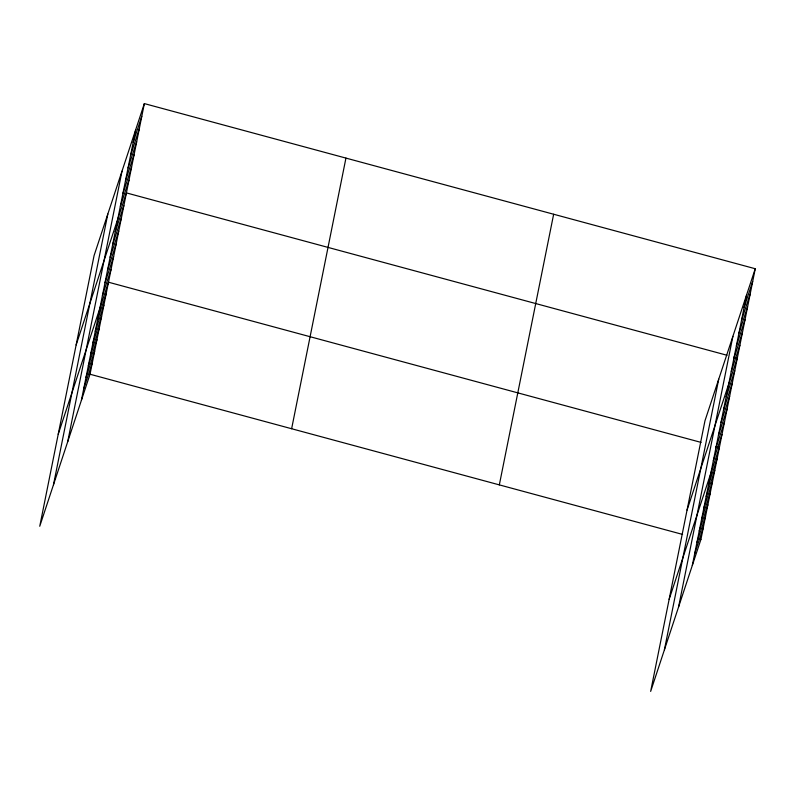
<?xml version="1.0" encoding="UTF-8"?>
<svg xmlns="http://www.w3.org/2000/svg" width="795" height="795" viewBox="0 0 795 795"><rect width="100%" height="100%" fill="white"/><g stroke="black" fill="none" stroke-linecap="round" stroke-linejoin="round"><path stroke-width="1.19" d="M53.494 484.692L107.812 214.054M67.664 441.861L121.983 171.223M81.408 400.292L135.726 129.655M144.342 103.598L94.068 255.622L39.75 526.26L90.024 374.236L144.342 103.598L755.25 268.74L700.932 539.378L650.658 691.402L704.976 420.764L755.25 268.74M291.626 428.734L345.944 158.096M499.33 484.88L553.648 214.243M664.401 649.833L718.72 379.195M678.562 607.012L732.881 336.365M692.316 565.434L746.634 294.796M133.162 142.414L141.788 116.348M130.609 155.174L139.224 129.108M128.045 167.934L136.661 141.868M125.481 180.694L134.107 154.627M122.927 193.443L131.543 167.387M120.363 206.203L128.979 180.147M76.141 344.931L126.425 192.907L727.018 355.266M115.245 231.723L123.861 205.667M112.681 244.482L121.297 218.426M110.117 257.242L118.743 231.186M107.563 270.002L116.179 243.946M105 282.762L113.615 256.696M102.436 295.521L111.062 269.455M58.214 434.249L108.498 282.215L701.071 442.408M97.566 319.779L106.192 293.723M95.261 331.286L103.877 305.22M92.955 342.784L101.571 316.728M90.64 354.282L99.266 328.226M88.334 365.789L96.95 339.733M86.029 377.287L94.645 351.231M83.713 388.795L92.339 362.739M744.07 307.556L752.686 281.5M741.506 320.315L750.132 294.249M738.952 333.075L747.568 307.009M736.389 345.835L745.004 319.769M733.825 358.595L742.451 332.529M731.271 371.345L739.887 345.288M687.049 510.072L737.323 358.048L733.884 357.124M726.143 396.864L734.769 370.808M723.589 409.624L732.205 383.568M721.025 422.384L729.641 396.327M718.461 435.143L727.087 409.087M715.907 447.903L724.523 421.847M713.344 460.663L721.959 434.597M669.122 599.39L719.395 447.356L715.967 446.432M708.474 484.92L717.09 458.864M706.169 496.428L714.784 470.362M703.853 507.925L712.479 481.869M701.548 519.433L710.164 493.367M699.242 530.931L707.858 504.875M696.927 542.438L705.553 516.372M694.621 553.936L703.237 527.88M90.024 374.236L682.607 534.429M697.493 538.454L700.932 539.378"/></g></svg>
